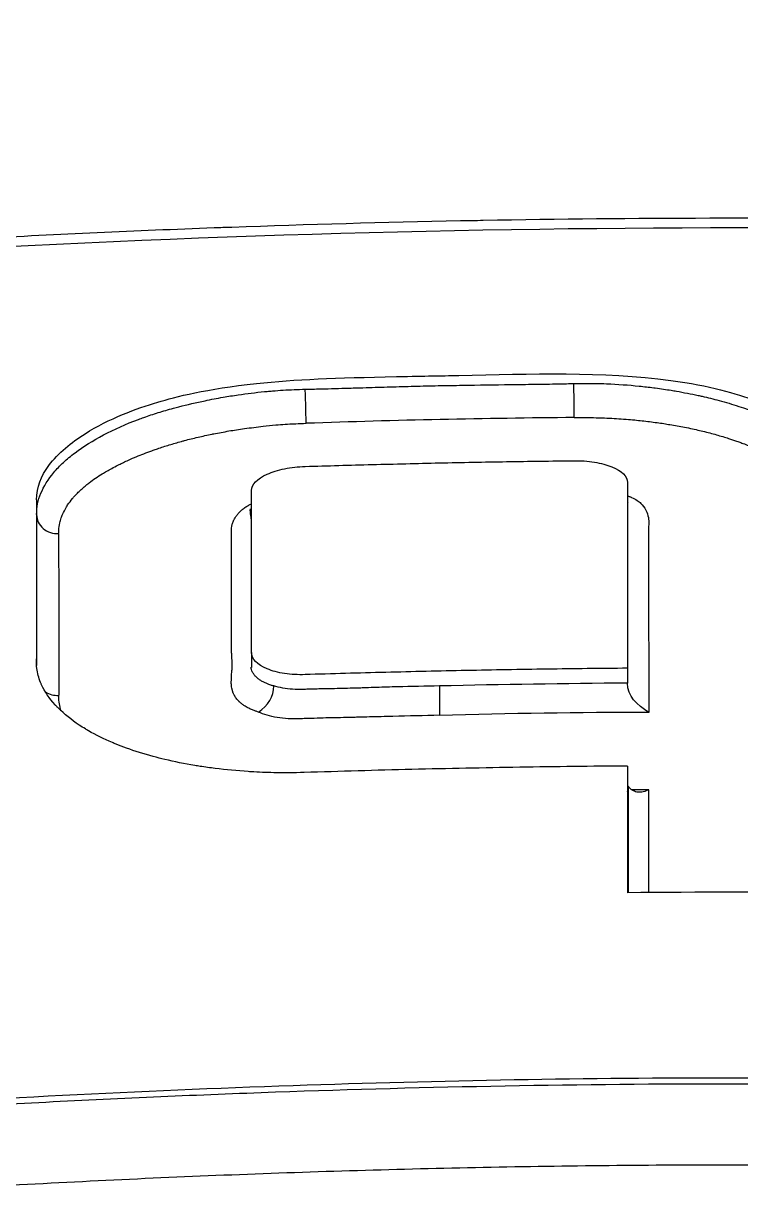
# Model space of a CAD drawing. Header units: millimetres. Extents: x 0 to 4378, y 0 to 2376.
# Drawn here: x 770.44 to 777.27, y 436.23 to 447.53 of the extents above; entities that cross this region are included whole.
import ezdxf

# ---------------------------------------------------------------- set-up
doc = ezdxf.new("R2010")
doc.units = ezdxf.units.MM
doc.header["$LTSCALE"] = 0.2

# ---------------------------------------------------------------- blocks, each defined once
blk = doc.blocks.new('A$C1c3fed7d')
for p, q in [((-1.025, 207.636), (-1.025, 207.489)), ((-6.66, 207.472), (-6.66, 205.89)), ((-4.611, 206.683), (-4.611, 206.684)), ((-4.61, 206.242), (-4.61, 206.243)), ((-4.611, 206.014), (-4.611, 205.871)), ((-1.025, 205.864), (-1.025, 205.723)), ((-2.818, 205.696), (-2.818, 205.415))]:
    blk.add_line(p, q)
for centre, major_axis, ratio, start_param, end_param in [((-2.164, 208.591), (0.973, 0.008), 0.020454, 5.231447, 5.413066), ((-1.536, 208.439), (0.002, -0.2), 0.006032, 0.409828, 2.356186), ((-4.097, 208.385), (0.006, -0.2), 0.015804, 0.409867, 2.355869), ((-1.161, 118.388), (92.936, 5.733), 0.96505, 1.515327, 1.542789), ((-6.46, 207.33), (-0.2, 0), 0.908862, 0, 1.625581), ((-6.409, 97.686), (-0.039, 120.439), 0.000107, 0.43025, 0.459999), ((0.041, 102.055), (-116.423, 0), 0.890474, 4.721541, 4.736947), ((-6.46, 205.784), (0.2, 0), 0.896053, 4.091355, 4.767956), ((-5.033, 205.816), (-0.619, 0.211), 0.64261, 2.664807, 3.357902), ((-1.217, 146.964), (-66.432, -1.852), 0.879838, 4.681936, 4.711958), ((-1.011, 97.036), (-0.012, 121.689), 0.000054, 0.480754, 0.501809), ((0.044, 102.243), (-115.144, 0), 0.88988, 4.719923, 4.721303), ((-0.805, 97.018), (-0.017, 121.311), 0.000063, 0.478501, 0.495753), ((0.038, 103.157), (-112.94, 0), 0.890474, 4.703649, 4.721796)]:
    blk.add_ellipse(centre, major_axis=major_axis, ratio=ratio, start_param=start_param, end_param=end_param)
for points, knots in [([(0.102, 194.741), (0.073, 194.741), (0.05, 194.741), (-0.001, 194.741), (-0.027, 194.741), (-0.104, 194.742), (-0.156, 194.742), (-0.311, 194.742), (-0.414, 194.742), (-0.728, 194.744), (-0.937, 194.746), (-1.592, 194.754), (-2.038, 194.762), (-3.597, 194.799), (-4.724, 194.843), (-7.384, 194.983), (-8.926, 195.093), (-11.398, 195.314), (-12.352, 195.411), (-14.431, 195.648), (-15.551, 195.794), (-17.307, 196.05), (-17.96, 196.151), (-19.399, 196.39), (-20.182, 196.531), (-21.981, 196.879), (-22.985, 197.093), (-24.768, 197.512), (-25.556, 197.712), (-27.169, 198.155), (-27.985, 198.4), (-29.629, 198.938), (-30.447, 199.232), (-31.974, 199.841), (-32.685, 200.153), (-34.002, 200.799), (-34.609, 201.131), (-35.701, 201.807), (-36.188, 202.149), (-37.052, 202.849), (-37.429, 203.206), (-39.032, 205.027), (-39.351, 206.539), (-38.529, 208.384), (-38.323, 208.728), (-37.68, 209.58), (-37.179, 210.084), (-36.257, 210.822), (-35.922, 211.065), (-35.195, 211.545), (-34.804, 211.782), (-34.388, 212.014)], [0.000001, 0.000001, 0.000001, 0.000001, 0.008819, 0.008819, 0.017845, 0.017845, 0.035907, 0.035907, 0.072142, 0.072142, 0.145603, 0.145603, 0.301293, 0.301293, 0.697737, 0.697737, 1.249707, 1.249707, 1.602664, 1.602664, 2.030274, 2.030274, 2.287608, 2.287608, 2.606643, 2.606643, 3.037233, 3.037233, 3.398935, 3.398935, 3.802667, 3.802667, 4.249499, 4.249499, 4.690315, 4.690315, 5.13136, 5.13136, 5.56388, 5.56388, 5.998967, 5.998967, 7.754061, 7.754061, 8.158838, 8.158838, 8.768034, 8.768034, 9.073949, 9.073949, 9.380631, 9.380631, 9.380631, 9.380631]), ([(0.102, 194.008), (-0.126, 194.008), (-0.76, 194.008), (-2.23, 194.031), (-2.812, 194.045), (-3.78, 194.075), (-4.167, 194.088), (-6.086, 194.165), (-7.621, 194.252), (-10.141, 194.438), (-11.142, 194.524), (-13.444, 194.748), (-14.738, 194.896), (-17.695, 195.283), (-19.335, 195.537), (-23.015, 196.203), (-25.007, 196.639), (-27.355, 197.256), (-27.846, 197.391), (-28.801, 197.668), (-29.264, 197.808), (-29.827, 197.988), (-29.938, 198.024), (-30.165, 198.099), (-30.28, 198.137), (-30.504, 198.212), (-30.615, 198.25), (-30.938, 198.361), (-31.148, 198.435), (-31.561, 198.584), (-31.765, 198.659), (-32.071, 198.776), (-32.177, 198.816), (-32.385, 198.897), (-32.488, 198.938), (-32.798, 199.061), (-33.003, 199.145), (-33.402, 199.313), (-33.598, 199.397), (-33.963, 199.559), (-34.132, 199.636), (-34.385, 199.754), (-34.468, 199.793), (-34.735, 199.921), (-34.909, 200.007), (-35.251, 200.181), (-35.419, 200.269), (-35.746, 200.444), (-35.904, 200.532), (-36.218, 200.71), (-36.361, 200.794), (-36.581, 200.927), (-36.658, 200.975), (-36.797, 201.062), (-36.86, 201.102), (-36.991, 201.186), (-37.059, 201.231), (-37.26, 201.365), (-37.389, 201.453), (-37.639, 201.631), (-37.759, 201.72), (-37.995, 201.9), (-38.109, 201.991), (-38.329, 202.171), (-38.435, 202.262), (-38.64, 202.444), (-38.738, 202.534), (-38.927, 202.716), (-39.025, 202.814), (-39.161, 202.958), (-39.203, 203.004), (-39.282, 203.09), (-39.321, 203.135), (-39.659, 203.525), (-39.907, 203.876), (-40.187, 204.384), (-40.262, 204.539), (-40.387, 204.841), (-40.439, 204.987), (-40.521, 205.271), (-40.553, 205.408), (-40.588, 205.609), (-40.597, 205.674), (-40.613, 205.802), (-40.618, 205.864), (-40.626, 205.987), (-40.629, 206.047), (-40.631, 206.225), (-40.626, 206.344), (-40.607, 206.569), (-40.593, 206.679), (-40.555, 206.893), (-40.531, 206.997), (-40.491, 207.147), (-40.477, 207.195), (-40.433, 207.337), (-40.401, 207.43), (-40.331, 207.609), (-40.294, 207.696), (-40.178, 207.946), (-40.091, 208.109), (-39.821, 208.556), (-39.615, 208.837), (-39.015, 209.536), (-38.58, 209.949), (-37.815, 210.556), (-37.542, 210.756), (-37.105, 211.053), (-36.955, 211.151), (-36.723, 211.298), (-36.645, 211.347), (-36.526, 211.419), (-36.486, 211.444), (-36.425, 211.48), (-36.405, 211.492), (-36.364, 211.516), (-36.344, 211.528), (-36.324, 211.54)], [0.000002, 0.000002, 0.000002, 0.000002, 0.068396, 0.068396, 0.113225, 0.113225, 0.143068, 0.143068, 0.261804, 0.261804, 0.340398, 0.340398, 0.445112, 0.445112, 0.58476, 0.58476, 0.770646, 0.770646, 0.820914, 0.820914, 0.870505, 0.870505, 0.882769, 0.882769, 0.895757, 0.895757, 0.908699, 0.908699, 0.933689, 0.933689, 0.958342, 0.958342, 0.971541, 0.971541, 0.985008, 0.985008, 1.012116, 1.012116, 1.039467, 1.039467, 1.064342, 1.064342, 1.077017, 1.077017, 1.103525, 1.103525, 1.129763, 1.129763, 1.156376, 1.156376, 1.183318, 1.183318, 1.195097, 1.195097, 1.205034, 1.205034, 1.215755, 1.215755, 1.236325, 1.236325, 1.256757, 1.256757, 1.277456, 1.277456, 1.298369, 1.298369, 1.31914, 1.31914, 1.338917, 1.338917, 1.348349, 1.348349, 1.358318, 1.358318, 1.436393, 1.436393, 1.470506, 1.470506, 1.502489, 1.502489, 1.53257, 1.53257, 1.546517, 1.546517, 1.559977, 1.559977, 1.573067, 1.573067, 1.598315, 1.598315, 1.621947, 1.621947, 1.64382, 1.64382, 1.654133, 1.654133, 1.674222, 1.674222, 1.692702, 1.692702, 1.72678, 1.72678, 1.786154, 1.786154, 1.875164, 1.875164, 1.919672, 1.919672, 1.941935, 1.941935, 1.953066, 1.953066, 1.958631, 1.958631, 1.961414, 1.961414, 1.964192, 1.964192, 1.964192, 1.964192]), ([(-9.534, 209.718), (-9.513, 209.725), (-9.493, 209.732), (-9.471, 209.738), (-9.461, 209.741), (-9.45, 209.744), (-9.439, 209.747), (-9.429, 209.75), (-9.418, 209.754), (-9.407, 209.757), (-9.396, 209.76), (-9.385, 209.762), (-9.374, 209.765), (-9.363, 209.768), (-9.352, 209.771), (-9.341, 209.774), (-9.319, 209.78), (-9.296, 209.785), (-9.273, 209.79), (-9.182, 209.812), (-9.087, 209.83), (-8.989, 209.844), (-8.892, 209.859), (-8.792, 209.87), (-8.693, 209.878), (-8.668, 209.879), (-8.643, 209.881), (-8.618, 209.883), (-8.593, 209.884), (-8.568, 209.886), (-8.543, 209.887), (-8.493, 209.891), (-8.443, 209.894), (-8.393, 209.897), (-7.994, 209.922), (-7.595, 209.945), (-7.196, 209.966), (-6.454, 210.006), (-5.711, 210.04), (-4.968, 210.068), (-4.912, 210.07), (-4.855, 210.072), (-4.799, 210.074), (-4.072, 210.1), (-3.345, 210.12), (-2.618, 210.135), (-2.546, 210.136), (-2.473, 210.137), (-2.4, 210.139), (-1.68, 210.152), (-0.961, 210.159), (-0.241, 210.16), (-0.162, 210.161), (-0.083, 210.161), (-0.004, 210.161)], [-1, -1, -1, -1, -0.9989185, -0.9989185, -0.9989185, -0.9983778, -0.9983778, -0.9983778, -0.9978371, -0.9978371, -0.9978371, -0.9972963, -0.9972963, -0.9972963, -0.9967556, -0.9967556, -0.9967556, -0.9956741, -0.9956741, -0.9956741, -0.9913482, -0.9913482, -0.9913482, -0.9870224, -0.9870224, -0.9870224, -0.9859409, -0.9859409, -0.9859409, -0.9848594, -0.9848594, -0.9848594, -0.9826965, -0.9826965, -0.9826965, -0.965393, -0.965393, -0.965393, -0.9332255, -0.9332255, -0.9332255, -0.930786, -0.930786, -0.930786, -0.8993296, -0.8993296, -0.8993296, -0.896179, -0.896179, -0.896179, -0.8650488, -0.8650488, -0.8650488, -0.8616263, -0.8616263, -0.8616263, -0.8616263]), ([(-0.004, 210.161), (0.01, 210.161), (0.024, 210.161), (0.038, 210.161), (0.757, 210.161), (1.477, 210.155), (2.197, 210.143), (2.264, 210.142), (2.332, 210.141), (2.4, 210.14), (3.129, 210.127), (3.857, 210.109), (4.585, 210.084), (4.657, 210.082), (4.728, 210.079), (4.8, 210.077), (5.54, 210.05), (6.28, 210.018), (7.019, 209.98), (7.079, 209.977), (7.138, 209.974), (7.197, 209.97), (7.596, 209.949), (7.996, 209.926), (8.395, 209.901), (8.444, 209.898), (8.494, 209.895), (8.544, 209.892), (8.569, 209.891), (8.594, 209.889), (8.619, 209.887), (8.644, 209.886), (8.669, 209.884), (8.694, 209.882), (8.794, 209.875), (8.893, 209.864), (8.991, 209.849), (9.088, 209.835), (9.183, 209.816), (9.274, 209.795), (9.297, 209.79), (9.32, 209.785), (9.342, 209.779), (9.353, 209.776), (9.364, 209.773), (9.375, 209.77)], [-0.8616263, -0.8616263, -0.8616263, -0.8616263, -0.8610298, -0.8610298, -0.8610298, -0.8298956, -0.8298956, -0.8298956, -0.826965, -0.826965, -0.826965, -0.7954426, -0.7954426, -0.7954426, -0.7923494, -0.7923494, -0.7923494, -0.7603025, -0.7603025, -0.7603025, -0.7577381, -0.7577381, -0.7577381, -0.7404325, -0.7404325, -0.7404325, -0.7382693, -0.7382693, -0.7382693, -0.7371877, -0.7371877, -0.7371877, -0.7361061, -0.7361061, -0.7361061, -0.7317796, -0.7317796, -0.7317796, -0.7274532, -0.7274532, -0.7274532, -0.7263716, -0.7263716, -0.7263716, -0.7258308, -0.7258308, -0.7258308, -0.7258308]), ([(-8.636, 209.789), (-5.749, 209.975), (-2.857, 210.068), (2.907, 210.068), (5.774, 209.977), (8.636, 209.794)], [0, 0, 0, 0, 0.502185, 0.502185, 1, 1, 1, 1]), ([(-6.66, 207.472), (-6.662, 207.59), (-6.618, 207.698), (-6.455, 207.916), (-6.327, 208.02), (-5.967, 208.248), (-5.71, 208.342), (-5.335, 208.454), (-5.044, 208.529), (-4.188, 208.621), (-3.817, 208.634), (-2.93, 208.653), (-2.821, 208.654), (-1.949, 208.671), (-1.263, 208.699), (-0.239, 208.56), (0.009, 208.486), (0.415, 208.337), (0.605, 208.237), (0.874, 208.014), (0.993, 207.88), (1.037, 207.596), (1.027, 207.343), (1.03, 206.825), (1.029, 206.351), (1.025, 205.865)], [-1.054423, -1.054423, -1.054423, -1.054423, -1.009615, -1.009615, -0.956838, -0.956838, -0.861732, -0.861732, -0.782808, -0.782808, -0.720918, -0.720918, -0.689636, -0.689636, -0.5747, -0.5747, -0.50882, -0.50882, -0.429661, -0.429661, -0.367418, -0.367418, -0.326248, -0.326248, -0.000001, -0.000001, -0.000001, -0.000001]), ([(-4.099, 208.526), (-4.08, 208.526), (-4.061, 208.527), (-4.042, 208.527), (-4.02, 208.528), (-3.998, 208.528), (-3.976, 208.529), (-3.89, 208.531), (-3.804, 208.533), (-3.718, 208.536), (-3.692, 208.536), (-3.666, 208.537), (-3.64, 208.538), (-3.599, 208.539), (-3.558, 208.541), (-3.517, 208.542), (-3.441, 208.544), (-3.364, 208.546), (-3.288, 208.549)], [0, 0, 0, 0, 0.022241, 0.022241, 0.022241, 0.0479531, 0.0479531, 0.0479531, 0.1487125, 0.1487125, 0.1487125, 0.1793013, 0.1793013, 0.1793013, 0.2270696, 0.2270696, 0.2270696, 0.3166278, 0.3166278, 0.3166278, 0.3166278]), ([(-3.288, 208.549), (-3.211, 208.551), (-3.135, 208.553), (-2.982, 208.557), (-2.906, 208.559), (-2.753, 208.562), (-2.676, 208.563), (-2.447, 208.567), (-2.294, 208.569), (-2.141, 208.571)], [0.3166278, 0.3166278, 0.3166278, 0.3166278, 0.4061861, 0.4061861, 0.4957443, 0.4957443, 0.5853026, 0.5853026, 0.7644191, 0.7644191, 0.7644191, 0.7644191]), ([(-2.141, 208.571), (-2.102, 208.571), (-2.064, 208.572), (-1.988, 208.573), (-1.949, 208.573), (-1.835, 208.575), (-1.758, 208.576), (-1.682, 208.577)], [0.7644191, 0.7644191, 0.7644191, 0.7644191, 0.8091982, 0.8091982, 0.8539773, 0.8539773, 0.9435356, 0.9435356, 0.9435356, 0.9435356]), ([(-1.537, 208.581), (-1.528, 208.581), (-1.519, 208.581), (-1.51, 208.581), (-1.49, 208.582), (-1.471, 208.582), (-1.452, 208.582), (-1.414, 208.582), (-1.376, 208.582), (-1.338, 208.582), (-1.3, 208.581), (-1.261, 208.58), (-1.224, 208.578), (-1.119, 208.574), (-1.015, 208.567), (-0.913, 208.556), (-0.867, 208.551), (-0.821, 208.546), (-0.775, 208.54), (-0.77, 208.54), (-0.765, 208.539), (-0.76, 208.538), (-0.733, 208.535), (-0.707, 208.531), (-0.681, 208.527), (-0.657, 208.524), (-0.633, 208.52), (-0.609, 208.516), (-0.592, 208.513), (-0.576, 208.51), (-0.559, 208.508), (-0.488, 208.495), (-0.419, 208.482), (-0.351, 208.467), (-0.338, 208.464), (-0.326, 208.462), (-0.314, 208.459), (-0.259, 208.446), (-0.205, 208.433), (-0.152, 208.419)], [0, 0, 0, 0, 0.006847, 0.006847, 0.006847, 0.0211685, 0.0211685, 0.0211685, 0.0498115, 0.0498115, 0.0498115, 0.078454, 0.078454, 0.078454, 0.1572822, 0.1572822, 0.1572822, 0.1930264, 0.1930264, 0.1930264, 0.1970013, 0.1970013, 0.1970013, 0.2176955, 0.2176955, 0.2176955, 0.2367866, 0.2367866, 0.2367866, 0.2503124, 0.2503124, 0.2503124, 0.3075983, 0.3075983, 0.3075983, 0.3179704, 0.3179704, 0.3179704, 0.3648843, 0.3648843, 0.3648843, 0.3648843]), ([(-5.636, 208.258), (-5.592, 208.273), (-5.547, 208.288), (-5.501, 208.303), (-5.454, 208.318), (-5.405, 208.332), (-5.355, 208.345), (-5.338, 208.35), (-5.321, 208.355), (-5.304, 208.359), (-5.223, 208.38), (-5.139, 208.4), (-5.054, 208.417), (-4.997, 208.429), (-4.94, 208.44), (-4.881, 208.45), (-4.834, 208.458), (-4.786, 208.466), (-4.737, 208.473), (-4.655, 208.485), (-4.571, 208.495), (-4.488, 208.503), (-4.47, 208.505), (-4.452, 208.506), (-4.434, 208.508), (-4.426, 208.509), (-4.419, 208.509), (-4.411, 208.51), (-4.343, 208.516), (-4.274, 208.52), (-4.205, 208.523), (-4.17, 208.524), (-4.134, 208.525), (-4.099, 208.526)], [0.5888782, 0.5888782, 0.5888782, 0.5888782, 0.629847, 0.629847, 0.629847, 0.6724133, 0.6724133, 0.6724133, 0.6871058, 0.6871058, 0.6871058, 0.7558771, 0.7558771, 0.7558771, 0.8016234, 0.8016234, 0.8016234, 0.8390809, 0.8390809, 0.8390809, 0.9026433, 0.9026433, 0.9026433, 0.9161411, 0.9161411, 0.9161411, 0.9219218, 0.9219218, 0.9219218, 0.9733998, 0.9733998, 0.9733998, 1, 1, 1, 1]), ([(-0.152, 208.419), (-0.088, 208.401), (-0.025, 208.383), (0.157, 208.323), (0.269, 208.278), (0.475, 208.18), (0.567, 208.127), (0.688, 208.042), (0.725, 208.013), (0.794, 207.953), (0.825, 207.923), (0.908, 207.829), (0.951, 207.764), (0.994, 207.665), (1.005, 207.631), (1.02, 207.564), (1.024, 207.53), (1.025, 207.493), (1.025, 207.49), (1.025, 207.487)], [0.3648843, 0.3648843, 0.3648843, 0.3648843, 0.4221703, 0.4221703, 0.5367422, 0.5367422, 0.6513142, 0.6513142, 0.7086002, 0.7086002, 0.7658861, 0.7658861, 0.8804581, 0.8804581, 0.937744, 0.937744, 0.99503, 0.99503, 0.9999998, 0.9999998, 0.9999998, 0.9999998]), ([(-6.66, 207.33), (-6.66, 207.397), (-6.647, 207.466), (-6.592, 207.6), (-6.55, 207.667), (-6.468, 207.765), (-6.438, 207.797), (-6.371, 207.859), (-6.334, 207.89), (-6.214, 207.98), (-6.123, 208.037), (-5.92, 208.144), (-5.808, 208.194), (-5.671, 208.245), (-5.653, 208.251), (-5.636, 208.258)], [0, 0, 0, 0, 0.1145176, 0.1145176, 0.2290353, 0.2290353, 0.2862941, 0.2862941, 0.3435529, 0.3435529, 0.4580705, 0.4580705, 0.5725882, 0.5725882, 0.5888782, 0.5888782, 0.5888782, 0.5888782]), ([(-5.884, 207.803), (-5.871, 207.809), (-5.858, 207.815), (-5.845, 207.822), (-5.813, 207.837), (-5.78, 207.852), (-5.745, 207.867), (-5.733, 207.872), (-5.722, 207.877), (-5.71, 207.882), (-5.686, 207.892), (-5.662, 207.902), (-5.637, 207.911), (-5.612, 207.921), (-5.587, 207.93), (-5.56, 207.94), (-5.557, 207.941), (-5.553, 207.942), (-5.549, 207.944), (-5.535, 207.949), (-5.521, 207.953), (-5.507, 207.958), (-5.471, 207.971), (-5.433, 207.983), (-5.395, 207.995), (-5.357, 208.006), (-5.319, 208.018), (-5.279, 208.028), (-5.269, 208.031), (-5.259, 208.034), (-5.249, 208.037), (-5.207, 208.048), (-5.165, 208.058), (-5.121, 208.068), (-5.077, 208.079), (-5.032, 208.088), (-4.987, 208.098), (-4.982, 208.099), (-4.976, 208.1), (-4.971, 208.101), (-4.923, 208.11), (-4.875, 208.119), (-4.826, 208.128), (-4.778, 208.136), (-4.729, 208.143), (-4.679, 208.15), (-4.62, 208.159), (-4.56, 208.166), (-4.501, 208.173), (-4.46, 208.177), (-4.419, 208.181), (-4.379, 208.185), (-4.319, 208.19), (-4.259, 208.194), (-4.199, 208.197), (-4.196, 208.197), (-4.192, 208.197), (-4.189, 208.197), (-4.156, 208.199), (-4.123, 208.2), (-4.09, 208.201)], [-0.5, -0.5, -0.5, -0.5, -0.4834567, -0.4834567, -0.4834567, -0.4436256, -0.4436256, -0.4436256, -0.4306206, -0.4306206, -0.4306206, -0.4043494, -0.4043494, -0.4043494, -0.3785726, -0.3785726, -0.3785726, -0.375, -0.375, -0.375, -0.3614928, -0.3614928, -0.3614928, -0.3269363, -0.3269363, -0.3269363, -0.2930264, -0.2930264, -0.2930264, -0.2845545, -0.2845545, -0.2845545, -0.25, -0.25, -0.25, -0.2156939, -0.2156939, -0.2156939, -0.2116617, -0.2116617, -0.2116617, -0.1760014, -0.1760014, -0.1760014, -0.140341, -0.140341, -0.140341, -0.0974214, -0.0974214, -0.0974214, -0.0683384, -0.0683384, -0.0683384, -0.0257684, -0.0257684, -0.0257684, -0.0233155, -0.0233155, -0.0233155, -0.0000006, -0.0000006, -0.0000006, -0.0000006]), ([(-1.534, 208.256), (-1.471, 208.257), (-1.41, 208.256), (-1.349, 208.255), (-1.314, 208.254), (-1.279, 208.253), (-1.244, 208.252), (-1.183, 208.249), (-1.123, 208.246), (-1.063, 208.242), (-1.054, 208.241), (-1.046, 208.24), (-1.037, 208.24), (-1.01, 208.238), (-0.983, 208.235), (-0.956, 208.233), (-0.909, 208.228), (-0.862, 208.223), (-0.815, 208.217), (-0.791, 208.214), (-0.767, 208.211), (-0.743, 208.208), (-0.721, 208.205), (-0.699, 208.202), (-0.677, 208.198), (-0.658, 208.195), (-0.64, 208.192), (-0.621, 208.189), (-0.573, 208.182), (-0.527, 208.173), (-0.481, 208.164), (-0.456, 208.159), (-0.43, 208.154), (-0.405, 208.148), (-0.36, 208.139), (-0.316, 208.128), (-0.273, 208.118), (-0.251, 208.112), (-0.23, 208.106), (-0.209, 208.101), (-0.167, 208.089), (-0.126, 208.077), (-0.086, 208.065), (-0.078, 208.062), (-0.07, 208.06), (-0.062, 208.057), (-0.036, 208.049), (-0.01, 208.04), (0.016, 208.031), (0.023, 208.028), (0.03, 208.026), (0.038, 208.023), (0.05, 208.019), (0.063, 208.014), (0.075, 208.009), (0.094, 208.002), (0.113, 207.995), (0.131, 207.988), (0.174, 207.97), (0.215, 207.952), (0.255, 207.934), (0.273, 207.925), (0.29, 207.916), (0.308, 207.908), (0.345, 207.889), (0.381, 207.869), (0.415, 207.849), (0.417, 207.847), (0.419, 207.846), (0.421, 207.845), (0.443, 207.832), (0.463, 207.818), (0.483, 207.805), (0.508, 207.788), (0.532, 207.771), (0.555, 207.753), (0.557, 207.752), (0.558, 207.75), (0.56, 207.749), (0.573, 207.739), (0.586, 207.728), (0.598, 207.718), (0.611, 207.706), (0.624, 207.695), (0.636, 207.683), (0.666, 207.654), (0.693, 207.625), (0.716, 207.595), (0.731, 207.575), (0.745, 207.554), (0.758, 207.534), (0.763, 207.525), (0.768, 207.516), (0.772, 207.507), (0.781, 207.49), (0.789, 207.473), (0.796, 207.455), (0.805, 207.431), (0.811, 207.407), (0.816, 207.383), (0.817, 207.381), (0.817, 207.378), (0.817, 207.376), (0.82, 207.36), (0.822, 207.344), (0.823, 207.328), (0.823, 207.321), (0.823, 207.313), (0.823, 207.306)], [-1, -1, -1, -1, -0.951127, -0.951127, -0.951127, -0.923132, -0.923132, -0.923132, -0.874185, -0.874185, -0.874185, -0.866852, -0.866852, -0.866852, -0.844796, -0.844796, -0.844796, -0.805472, -0.805472, -0.805472, -0.784988, -0.784988, -0.784988, -0.766091, -0.766091, -0.766091, -0.75, -0.75, -0.75, -0.708355, -0.708355, -0.708355, -0.684818, -0.684818, -0.684818, -0.642539, -0.642539, -0.642539, -0.621242, -0.621242, -0.621242, -0.579299, -0.579299, -0.579299, -0.57083, -0.57083, -0.57083, -0.543065, -0.543065, -0.543065, -0.53515, -0.53515, -0.53515, -0.521386, -0.521386, -0.521386, -0.500243, -0.500243, -0.500243, -0.450873, -0.450873, -0.450873, -0.428071, -0.428071, -0.428071, -0.378368, -0.378368, -0.378368, -0.375, -0.375, -0.375, -0.343231, -0.343231, -0.343231, -0.303085, -0.303085, -0.303085, -0.299921, -0.299921, -0.299921, -0.276652, -0.276652, -0.276652, -0.251805, -0.251805, -0.251805, -0.190455, -0.190455, -0.190455, -0.149005, -0.149005, -0.149005, -0.131501, -0.131501, -0.131501, -0.097174, -0.097174, -0.097174, -0.049808, -0.049808, -0.049808, -0.045044, -0.045044, -0.045044, -0.014465, -0.014465, -0.014465, 0, 0, 0, 0]), ([(-6.45, 207.148), (-6.45, 207.158), (-6.449, 207.168), (-6.449, 207.179), (-6.447, 207.203), (-6.443, 207.228), (-6.438, 207.252), (-6.434, 207.267), (-6.43, 207.283), (-6.425, 207.298), (-6.421, 207.309), (-6.417, 207.321), (-6.412, 207.332), (-6.402, 207.356), (-6.39, 207.379), (-6.376, 207.403), (-6.372, 207.409), (-6.368, 207.416), (-6.364, 207.422), (-6.35, 207.443), (-6.334, 207.464), (-6.317, 207.484), (-6.311, 207.492), (-6.304, 207.5), (-6.297, 207.508), (-6.295, 207.511), (-6.293, 207.513), (-6.29, 207.515), (-6.282, 207.524), (-6.273, 207.533), (-6.264, 207.543), (-6.24, 207.566), (-6.215, 207.589), (-6.187, 207.611), (-6.178, 207.619), (-6.168, 207.626), (-6.159, 207.634), (-6.139, 207.649), (-6.119, 207.663), (-6.097, 207.678), (-6.077, 207.692), (-6.056, 207.705), (-6.034, 207.719), (-6.006, 207.736), (-5.976, 207.754), (-5.944, 207.771), (-5.925, 207.782), (-5.905, 207.792), (-5.884, 207.803)], [-1, -1, -1, -1, -0.9789403, -0.9789403, -0.9789403, -0.927588, -0.927588, -0.927588, -0.8948124, -0.8948124, -0.8948124, -0.8705024, -0.8705024, -0.8705024, -0.8184301, -0.8184301, -0.8184301, -0.8041932, -0.8041932, -0.8041932, -0.7573291, -0.7573291, -0.7573291, -0.7389696, -0.7389696, -0.7389696, -0.7338237, -0.7338237, -0.7338237, -0.712432, -0.712432, -0.712432, -0.6584386, -0.6584386, -0.6584386, -0.6405206, -0.6405206, -0.6405206, -0.6044524, -0.6044524, -0.6044524, -0.5709489, -0.5709489, -0.5709489, -0.5269824, -0.5269824, -0.5269824, -0.5, -0.5, -0.5, -0.5]), ([(-4.611, 207.56), (-4.611, 207.616), (-4.558, 207.672), (-4.414, 207.737), (-4.357, 207.754), (-4.233, 207.78), (-4.166, 207.787), (-3.992, 207.793), (-3.885, 207.796), (-3.672, 207.802), (-3.565, 207.805), (-3.245, 207.813), (-3.032, 207.819), (-2.605, 207.828), (-2.391, 207.832), (-1.964, 207.839), (-1.751, 207.842), (-1.47, 207.845), (-1.403, 207.841), (-1.279, 207.82), (-1.222, 207.805), (-1.078, 207.747), (-1.025, 207.694), (-1.025, 207.601), (-1.025, 207.565), (-1.025, 207.494), (-1.025, 207.458), (-1.025, 207.35), (-1.025, 207.278), (-1.025, 207.06), (-1.025, 206.914), (-1.025, 206.618), (-1.025, 206.469), (-1.025, 206.244), (-1.025, 206.168), (-1.025, 206.017), (-1.025, 205.94), (-1.025, 205.864)], [0, 0, 0, 0, 0.049586, 0.049586, 0.074046, 0.074046, 0.09857, 0.09857, 0.137167, 0.137167, 0.175764, 0.175764, 0.252958, 0.252958, 0.330152, 0.330152, 0.407345, 0.407345, 0.43188, 0.43188, 0.45635, 0.45635, 0.505944, 0.505944, 0.536823, 0.536823, 0.567702, 0.567702, 0.629461, 0.629461, 0.752975, 0.752975, 0.876487, 0.876487, 0.938244, 0.938244, 1, 1, 1, 1]), ([(-1.025, 205.864), (-1.281, 205.862), (-1.537, 205.859), (-2.05, 205.852), (-2.306, 205.847), (-2.818, 205.837), (-3.074, 205.831), (-3.459, 205.821), (-3.587, 205.818), (-3.843, 205.811), (-3.971, 205.807), (-4.166, 205.801), (-4.233, 205.804), (-4.357, 205.823), (-4.414, 205.838), (-4.558, 205.898), (-4.611, 205.953), (-4.611, 206.147), (-4.611, 206.279), (-4.611, 206.54), (-4.611, 206.67), (-4.611, 206.928), (-4.611, 207.055), (-4.611, 207.246), (-4.611, 207.309), (-4.611, 207.403), (-4.611, 207.434), (-4.611, 207.497), (-4.611, 207.528), (-4.611, 207.56)], [0, 0, 0, 0, 0.102758, 0.102758, 0.205514, 0.205514, 0.30827, 0.30827, 0.359648, 0.359648, 0.411026, 0.411026, 0.438236, 0.438236, 0.465377, 0.465377, 0.5204, 0.5204, 0.640302, 0.640302, 0.760202, 0.760202, 0.880101, 0.880101, 0.94005, 0.94005, 0.970025, 0.970025, 1, 1, 1, 1]), ([(-4.803, 206.133), (-4.803, 206.166), (-4.803, 206.2), (-4.803, 206.234), (-4.803, 206.258), (-4.803, 206.282), (-4.803, 206.305), (-4.803, 206.35), (-4.803, 206.394), (-4.803, 206.438), (-4.803, 206.449), (-4.803, 206.46), (-4.803, 206.471), (-4.803, 206.482), (-4.803, 206.494), (-4.803, 206.505), (-4.803, 206.518), (-4.803, 206.531), (-4.803, 206.541), (-4.803, 206.558), (-4.803, 206.575), (-4.803, 206.594), (-4.803, 206.602), (-4.803, 206.61), (-4.803, 206.618), (-4.803, 206.637), (-4.803, 206.657), (-4.803, 206.68), (-4.803, 206.7), (-4.802, 206.722), (-4.802, 206.745), (-4.802, 206.753), (-4.802, 206.762), (-4.802, 206.77), (-4.802, 206.789), (-4.802, 206.808), (-4.802, 206.828), (-4.802, 206.841), (-4.802, 206.854), (-4.802, 206.865), (-4.802, 206.867), (-4.802, 206.869), (-4.802, 206.871), (-4.802, 206.892), (-4.802, 206.91), (-4.802, 206.925), (-4.802, 206.927), (-4.802, 206.929), (-4.802, 206.931), (-4.802, 206.951), (-4.802, 206.969), (-4.802, 206.986), (-4.802, 206.99), (-4.802, 206.993), (-4.802, 206.998), (-4.802, 207.002), (-4.802, 207.007), (-4.802, 207.012), (-4.802, 207.02), (-4.801, 207.028), (-4.801, 207.035), (-4.801, 207.042), (-4.801, 207.049), (-4.801, 207.055), (-4.801, 207.061), (-4.801, 207.067), (-4.802, 207.072), (-4.802, 207.078), (-4.802, 207.082), (-4.802, 207.086), (-4.802, 207.088), (-4.802, 207.089), (-4.802, 207.091), (-4.802, 207.095), (-4.802, 207.099), (-4.802, 207.105), (-4.802, 207.11), (-4.803, 207.117), (-4.803, 207.125), (-4.803, 207.131), (-4.803, 207.137), (-4.803, 207.145), (-4.803, 207.148), (-4.803, 207.153), (-4.803, 207.156), (-4.803, 207.166), (-4.803, 207.174), (-4.803, 207.182), (-4.802, 207.185), (-4.802, 207.188), (-4.802, 207.191), (-4.801, 207.2), (-4.8, 207.208), (-4.799, 207.216), (-4.799, 207.218), (-4.798, 207.22), (-4.798, 207.222), (-4.797, 207.224), (-4.797, 207.227), (-4.796, 207.231), (-4.795, 207.235), (-4.794, 207.241), (-4.792, 207.246), (-4.79, 207.251), (-4.788, 207.257), (-4.786, 207.262), (-4.784, 207.268), (-4.782, 207.274), (-4.778, 207.28), (-4.777, 207.283), (-4.776, 207.286), (-4.774, 207.289), (-4.77, 207.297), (-4.765, 207.304), (-4.761, 207.311), (-4.759, 207.312), (-4.758, 207.314), (-4.757, 207.315), (-4.75, 207.325), (-4.743, 207.334), (-4.737, 207.341), (-4.732, 207.347), (-4.726, 207.352), (-4.722, 207.357), (-4.718, 207.361), (-4.71, 207.369), (-4.703, 207.375), (-4.699, 207.378), (-4.695, 207.382), (-4.69, 207.385), (-4.68, 207.393), (-4.669, 207.401), (-4.657, 207.408), (-4.652, 207.411), (-4.646, 207.415), (-4.64, 207.418), (-4.631, 207.423), (-4.621, 207.429), (-4.611, 207.433)], [-0.6654434, -0.6654434, -0.6654434, -0.6654434, -0.6271703, -0.6271703, -0.6271703, -0.6, -0.6, -0.6, -0.5447731, -0.5447731, -0.5447731, -0.5311706, -0.5311706, -0.5311706, -0.5167154, -0.5167154, -0.5167154, -0.5, -0.5, -0.5, -0.4704876, -0.4704876, -0.4704876, -0.4590249, -0.4590249, -0.4590249, -0.4341154, -0.4341154, -0.4341154, -0.4119714, -0.4119714, -0.4119714, -0.404157, -0.404157, -0.404157, -0.3874849, -0.3874849, -0.3874849, -0.377118, -0.377118, -0.377118, -0.375, -0.375, -0.375, -0.3520968, -0.3520968, -0.3520968, -0.3490387, -0.3490387, -0.3490387, -0.3196926, -0.3196926, -0.3196926, -0.3125, -0.3125, -0.3125, -0.3060407, -0.3060407, -0.3060407, -0.2940726, -0.2940726, -0.2940726, -0.2824951, -0.2824951, -0.2824951, -0.2700207, -0.2700207, -0.2700207, -0.2555726, -0.2555726, -0.2555726, -0.25, -0.25, -0.25, -0.2407662, -0.2407662, -0.2407662, -0.2308307, -0.2308307, -0.2308307, -0.2230224, -0.2230224, -0.2230224, -0.21875, -0.21875, -0.21875, -0.2082387, -0.2082387, -0.2082387, -0.203867, -0.203867, -0.203867, -0.1912841, -0.1912841, -0.1912841, -0.1875, -0.1875, -0.1875, -0.1808453, -0.1808453, -0.1808453, -0.1724384, -0.1724384, -0.1724384, -0.1655582, -0.1655582, -0.1655582, -0.1591302, -0.1591302, -0.1591302, -0.15625, -0.15625, -0.15625, -0.1488728, -0.1488728, -0.1488728, -0.1470829, -0.1470829, -0.1470829, -0.1360415, -0.1360415, -0.1360415, -0.1268128, -0.1268128, -0.1268128, -0.1179501, -0.1179501, -0.1179501, -0.1132064, -0.1132064, -0.1132064, -0.1029257, -0.1029257, -0.1029257, -0.0982143, -0.0982143, -0.0982143, -0.0906906, -0.0906906, -0.0906906, -0.0906906]), ([(-1.025, 207.511), (-1.018, 207.508), (-1.012, 207.505), (-1.006, 207.503), (-1.003, 207.501), (-1, 207.5), (-0.997, 207.499), (-0.993, 207.497), (-0.99, 207.495), (-0.986, 207.494)], [0.084530342, 0.084530342, 0.084530342, 0.084530342, 0.088853447, 0.088853447, 0.088853447, 0.091039435, 0.091039435, 0.091039435, 0.09375, 0.09375, 0.09375, 0.09375]), ([(-1.021, 207.443), (-1.021, 207.442), (-1.02, 207.441), (-1.02, 207.44), (-1.02, 207.44), (-1.02, 207.44), (-1.02, 207.44), (-1.02, 207.44)], [0, 0, 0, 0, 0.0004, 0.0004, 0.00041875, 0.00041875, 0.00042723, 0.00042723, 0.00042723, 0.00042723]), ([(-0.986, 207.494), (-0.946, 207.475), (-0.917, 207.456), (-0.897, 207.437), (-0.879, 207.42), (-0.863, 207.398), (-0.85, 207.372), (-0.838, 207.349), (-0.83, 207.325), (-0.826, 207.302), (-0.823, 207.281), (-0.822, 207.258), (-0.823, 207.234), (-0.824, 207.208), (-0.825, 207.185), (-0.825, 207.164), (-0.825, 207.154), (-0.825, 207.136), (-0.825, 207.085), (-0.825, 207.052), (-0.825, 206.969), (-0.825, 206.919), (-0.825, 206.819), (-0.825, 206.772), (-0.825, 206.72)], [0.09375, 0.09375, 0.09375, 0.09375, 0.125, 0.125, 0.125, 0.15625, 0.15625, 0.15625, 0.1875, 0.1875, 0.1875, 0.21875, 0.21875, 0.21875, 0.25, 0.25, 0.25, 0.3085908, 0.3085908, 0.3671758, 0.3671758, 0.4257443, 0.4257443, 0.4692144, 0.4692144, 0.4692144, 0.4692144]), ([(-4.611, 207.283), (-4.613, 207.295), (-4.615, 207.307), (-4.617, 207.318), (-4.617, 207.32), (-4.617, 207.322), (-4.618, 207.325), (-4.62, 207.339), (-4.621, 207.354), (-4.621, 207.368), (-4.621, 207.374), (-4.621, 207.38), (-4.621, 207.386)], [-0.0779532, -0.0779532, -0.0779532, -0.0779532, -0.05772011, -0.05772011, -0.05772011, -0.05417057, -0.05417057, -0.05417057, -0.02920351, -0.02920351, -0.02920351, -0.01948137, -0.01948137, -0.01948137, -0.01948137]), ([(-4.611, 206.922), (-4.611, 206.941), (-4.612, 206.961), (-4.612, 206.981), (-4.612, 206.991), (-4.612, 207.001), (-4.612, 207.011), (-4.612, 207.02), (-4.612, 207.029), (-4.612, 207.039), (-4.612, 207.047), (-4.612, 207.056), (-4.612, 207.066), (-4.612, 207.072), (-4.612, 207.079), (-4.611, 207.087)], [-0.28566559, -0.28566559, -0.28566559, -0.28566559, -0.25, -0.25, -0.25, -0.23130101, -0.23130101, -0.23130101, -0.21466433, -0.21466433, -0.21466433, -0.20118302, -0.20118302, -0.20118302, -0.19199064, -0.19199064, -0.19199064, -0.19199064]), ([(-0.825, 206.72), (-0.825, 206.684), (-0.825, 206.645), (-0.824, 206.604), (-0.824, 206.492), (-0.824, 206.371), (-0.823, 206.113), (-0.823, 205.976), (-0.823, 205.707), (-0.823, 205.579), (-0.823, 205.443)], [0.4692144, 0.4692144, 0.4692144, 0.4692144, 0.5, 0.5, 0.5, 0.6769197, 0.6769197, 0.8528705, 0.8528705, 1, 1, 1, 1]), ([(-4.545, 205.446), (-4.551, 205.448), (-4.558, 205.45), (-4.566, 205.453), (-4.575, 205.456), (-4.584, 205.459), (-4.594, 205.463), (-4.605, 205.468), (-4.616, 205.473), (-4.628, 205.478), (-4.634, 205.481), (-4.64, 205.484), (-4.645, 205.487), (-4.647, 205.488), (-4.65, 205.489), (-4.652, 205.491), (-4.659, 205.495), (-4.666, 205.499), (-4.672, 205.502), (-4.676, 205.505), (-4.679, 205.507), (-4.683, 205.509), (-4.692, 205.516), (-4.7, 205.522), (-4.707, 205.527), (-4.715, 205.533), (-4.721, 205.539), (-4.727, 205.545), (-4.728, 205.546), (-4.73, 205.547), (-4.731, 205.549), (-4.74, 205.557), (-4.749, 205.567), (-4.757, 205.579), (-4.764, 205.587), (-4.77, 205.597), (-4.775, 205.607), (-4.777, 205.609), (-4.778, 205.612), (-4.779, 205.614), (-4.781, 205.617), (-4.782, 205.62), (-4.783, 205.622), (-4.784, 205.625), (-4.786, 205.629), (-4.788, 205.635), (-4.788, 205.637), (-4.789, 205.639), (-4.789, 205.64), (-4.791, 205.645), (-4.792, 205.65), (-4.793, 205.654), (-4.794, 205.656), (-4.795, 205.659), (-4.795, 205.661), (-4.796, 205.662), (-4.796, 205.664), (-4.796, 205.665), (-4.798, 205.671), (-4.799, 205.679), (-4.801, 205.687), (-4.801, 205.691), (-4.802, 205.694), (-4.802, 205.696), (-4.803, 205.699), (-4.803, 205.701), (-4.803, 205.702), (-4.803, 205.704), (-4.803, 205.71), (-4.803, 205.715), (-4.804, 205.716), (-4.804, 205.717), (-4.804, 205.718), (-4.804, 205.724), (-4.804, 205.73), (-4.804, 205.737), (-4.804, 205.739), (-4.803, 205.743), (-4.803, 205.747), (-4.803, 205.749), (-4.803, 205.752), (-4.803, 205.755), (-4.803, 205.762), (-4.802, 205.768), (-4.802, 205.774), (-4.802, 205.778), (-4.802, 205.781), (-4.801, 205.785), (-4.801, 205.793), (-4.8, 205.802), (-4.8, 205.812), (-4.799, 205.819), (-4.799, 205.827), (-4.798, 205.834), (-4.798, 205.838), (-4.797, 205.841), (-4.797, 205.843), (-4.797, 205.849), (-4.796, 205.854), (-4.796, 205.86), (-4.796, 205.864), (-4.796, 205.867), (-4.796, 205.872), (-4.795, 205.874), (-4.795, 205.876), (-4.795, 205.878), (-4.795, 205.883), (-4.795, 205.889), (-4.795, 205.893), (-4.795, 205.896), (-4.795, 205.898), (-4.795, 205.9), (-4.795, 205.904), (-4.795, 205.907), (-4.795, 205.909), (-4.795, 205.911), (-4.795, 205.921), (-4.795, 205.927), (-4.796, 205.93), (-4.796, 205.933), (-4.796, 205.936), (-4.796, 205.943), (-4.796, 205.948), (-4.797, 205.952), (-4.797, 205.954), (-4.797, 205.958), (-4.797, 205.962), (-4.797, 205.966), (-4.798, 205.97), (-4.798, 205.974), (-4.798, 205.978), (-4.798, 205.981), (-4.799, 205.984), (-4.799, 205.986), (-4.799, 205.989), (-4.799, 205.993), (-4.8, 206.005), (-4.801, 206.017), (-4.801, 206.027), (-4.802, 206.038), (-4.802, 206.048), (-4.802, 206.057), (-4.802, 206.067), (-4.802, 206.076), (-4.802, 206.083), (-4.802, 206.09), (-4.802, 206.096), (-4.802, 206.1), (-4.802, 206.104), (-4.802, 206.106), (-4.802, 206.11), (-4.802, 206.112), (-4.802, 206.117), (-4.803, 206.127), (-4.803, 206.129), (-4.803, 206.131), (-4.803, 206.133)], [-0.9999938, -0.9999938, -0.9999938, -0.9999938, -0.9920747, -0.9920747, -0.9920747, -0.9837793, -0.9837793, -0.9837793, -0.9747079, -0.9747079, -0.9747079, -0.9704227, -0.9704227, -0.9704227, -0.96875, -0.96875, -0.96875, -0.963008, -0.963008, -0.963008, -0.959454, -0.959454, -0.959454, -0.9498897, -0.9498897, -0.9498897, -0.9399047, -0.9399047, -0.9399047, -0.9375, -0.9375, -0.9375, -0.921875, -0.921875, -0.921875, -0.9106127, -0.9106127, -0.9106127, -0.9077258, -0.9077258, -0.9077258, -0.9039858, -0.9039858, -0.9039858, -0.8998891, -0.8998891, -0.8998891, -0.8984375, -0.8984375, -0.8984375, -0.8944382, -0.8944382, -0.8944382, -0.892239, -0.892239, -0.892239, -0.890625, -0.890625, -0.890625, -0.8828125, -0.8828125, -0.8828125, -0.8793477, -0.8793477, -0.8793477, -0.875, -0.875, -0.875, -0.8665017, -0.8665017, -0.8665017, -0.8643626, -0.8643626, -0.8643626, -0.8541667, -0.8541667, -0.8541667, -0.8498835, -0.8498835, -0.8498835, -0.8470037, -0.8470037, -0.8470037, -0.8389123, -0.8389123, -0.8389123, -0.8339171, -0.8339171, -0.8339171, -0.8238038, -0.8238038, -0.8238038, -0.8159057, -0.8159057, -0.8159057, -0.8125, -0.8125, -0.8125, -0.803915, -0.803915, -0.803915, -0.7986679, -0.7986679, -0.7986679, -0.796875, -0.796875, -0.796875, -0.7916024, -0.7916024, -0.7916024, -0.7889036, -0.7889036, -0.7889036, -0.7826668, -0.7826668, -0.7826668, -0.7768367, -0.7768367, -0.7768367, -0.7738693, -0.7738693, -0.7738693, -0.7670001, -0.7670001, -0.7670001, -0.7626772, -0.7626772, -0.7626772, -0.7578125, -0.7578125, -0.7578125, -0.7518798, -0.7518798, -0.7518798, -0.7476756, -0.7476756, -0.7476756, -0.7358512, -0.7358512, -0.7358512, -0.7231729, -0.7231729, -0.7231729, -0.7087292, -0.7087292, -0.7087292, -0.6928952, -0.6928952, -0.6928952, -0.6791943, -0.6791943, -0.6791943, -0.6677223, -0.6677223, -0.6677223, -0.6654434, -0.6654434, -0.6654434, -0.6654434]), ([(-4.109, 204.869), (-4.205, 204.866), (-4.302, 204.865), (-4.398, 204.867), (-4.47, 204.869), (-4.543, 204.872), (-4.615, 204.876), (-4.624, 204.876), (-4.633, 204.877), (-4.642, 204.878), (-4.749, 204.885), (-4.854, 204.895), (-4.957, 204.908), (-5.005, 204.914), (-5.053, 204.92), (-5.101, 204.928), (-5.118, 204.931), (-5.135, 204.933), (-5.151, 204.936), (-5.25, 204.953), (-5.345, 204.972), (-5.437, 204.994), (-5.475, 205.003), (-5.511, 205.012), (-5.547, 205.022), (-5.636, 205.046), (-5.722, 205.073), (-5.802, 205.102), (-5.837, 205.114), (-5.87, 205.127), (-5.903, 205.14), (-5.915, 205.145), (-5.926, 205.15), (-5.937, 205.155), (-6.019, 205.19), (-6.096, 205.227), (-6.165, 205.267), (-6.175, 205.273), (-6.185, 205.279), (-6.195, 205.285), (-6.215, 205.297), (-6.234, 205.309), (-6.253, 205.322), (-6.33, 205.372), (-6.396, 205.426), (-6.452, 205.482), (-6.456, 205.486), (-6.46, 205.49), (-6.463, 205.494), (-6.471, 205.501), (-6.478, 205.508), (-6.484, 205.516), (-6.54, 205.577), (-6.583, 205.641), (-6.613, 205.706), (-6.614, 205.71), (-6.616, 205.714), (-6.618, 205.717), (-6.619, 205.721), (-6.621, 205.725), (-6.623, 205.729), (-6.64, 205.773), (-6.652, 205.817), (-6.658, 205.862), (-6.662, 205.892), (-6.663, 205.923), (-6.66, 205.954)], [-0.4066496, -0.4066496, -0.4066496, -0.4066496, -0.3777807, -0.3777807, -0.3777807, -0.3558558, -0.3558558, -0.3558558, -0.3530901, -0.3530901, -0.3530901, -0.3204985, -0.3204985, -0.3204985, -0.3051435, -0.3051435, -0.3051435, -0.2996138, -0.2996138, -0.2996138, -0.2674218, -0.2674218, -0.2674218, -0.2544216, -0.2544216, -0.2544216, -0.2222215, -0.2222215, -0.2222215, -0.2084882, -0.2084882, -0.2084882, -0.2036806, -0.2036806, -0.2036806, -0.1684318, -0.1684318, -0.1684318, -0.1633487, -0.1633487, -0.1633487, -0.1528703, -0.1528703, -0.1528703, -0.1103376, -0.1103376, -0.1103376, -0.1075118, -0.1075118, -0.1075118, -0.1019561, -0.1019561, -0.1019561, -0.0563857, -0.0563857, -0.0563857, -0.053792, -0.053792, -0.053792, -0.0510136, -0.0510136, -0.0510136, -0.0206896, -0.0206896, -0.0206896, 0, 0, 0, 0]), ([(-4.399, 205.695), (-4.401, 205.695), (-4.403, 205.696), (-4.406, 205.697), (-4.41, 205.698), (-4.414, 205.7), (-4.419, 205.701), (-4.424, 205.703), (-4.429, 205.704), (-4.435, 205.706), (-4.442, 205.709), (-4.45, 205.712), (-4.458, 205.715), (-4.467, 205.719), (-4.477, 205.723), (-4.487, 205.728), (-4.496, 205.732), (-4.505, 205.737), (-4.515, 205.742), (-4.523, 205.747), (-4.532, 205.753), (-4.541, 205.759), (-4.548, 205.764), (-4.554, 205.77), (-4.561, 205.775), (-4.562, 205.777), (-4.563, 205.778), (-4.565, 205.779), (-4.572, 205.786), (-4.579, 205.794), (-4.585, 205.801), (-4.59, 205.809), (-4.596, 205.817), (-4.6, 205.826), (-4.601, 205.827), (-4.602, 205.829), (-4.603, 205.831), (-4.606, 205.837), (-4.608, 205.844), (-4.611, 205.851), (-4.613, 205.858), (-4.614, 205.864), (-4.616, 205.871), (-4.616, 205.871), (-4.616, 205.871), (-4.616, 205.871)], [-1, -1, -1, -1, -0.9777683, -0.9777683, -0.9777683, -0.9558501, -0.9558501, -0.9558501, -0.9365812, -0.9365812, -0.9365812, -0.9139433, -0.9139433, -0.9139433, -0.8893206, -0.8893206, -0.8893206, -0.8681111, -0.8681111, -0.8681111, -0.8476032, -0.8476032, -0.8476032, -0.8315565, -0.8315565, -0.8315565, -0.8278522, -0.8278522, -0.8278522, -0.8091923, -0.8091923, -0.8091923, -0.791094, -0.791094, -0.791094, -0.7876502, -0.7876502, -0.7876502, -0.7737842, -0.7737842, -0.7737842, -0.7613869, -0.7613869, -0.7613869, -0.7610969, -0.7610969, -0.7610969, -0.7610969]), ([(-6.428, 205.459), (-6.441, 205.502), (-6.448, 205.546), (-6.449, 205.597), (-6.449, 205.601), (-6.449, 205.605)], [-0.08802463, -0.08802463, -0.08802463, -0.08802463, -0.0077024, -0.0077024, 0, 0, 0, 0]), ([(-4.001, 205.665), (-4.007, 205.665), (-4.013, 205.665), (-4.036, 205.664), (-4.053, 205.664), (-4.086, 205.663), (-4.103, 205.662), (-4.153, 205.66), (-4.186, 205.661), (-4.251, 205.666), (-4.283, 205.67), (-4.343, 205.68), (-4.372, 205.687), (-4.399, 205.695)], [0.7385418, 0.7385418, 0.7385418, 0.7385418, 0.75, 0.75, 0.78125, 0.78125, 0.8125, 0.8125, 0.875, 0.875, 0.9375, 0.9375, 1, 1, 1, 1]), ([(-2.818, 205.696), (-2.952, 205.692), (-3.085, 205.69), (-3.285, 205.685), (-3.352, 205.683), (-3.452, 205.68), (-3.486, 205.679), (-3.536, 205.677), (-3.552, 205.676), (-3.586, 205.675), (-3.602, 205.675), (-3.652, 205.673), (-3.686, 205.672), (-3.752, 205.67), (-3.786, 205.67), (-3.853, 205.668), (-3.886, 205.668), (-3.936, 205.667), (-3.953, 205.667), (-3.98, 205.666), (-3.991, 205.666), (-4.001, 205.665)], [0, 0, 0, 0, 0.25, 0.25, 0.375, 0.375, 0.4375, 0.4375, 0.46875, 0.46875, 0.5, 0.5, 0.5625, 0.5625, 0.625, 0.625, 0.6875, 0.6875, 0.71875, 0.71875, 0.7385418, 0.7385418, 0.7385418, 0.7385418]), ([(-2.818, 205.415), (-2.966, 205.412), (-3.114, 205.408), (-3.336, 205.403), (-3.41, 205.401), (-3.521, 205.398), (-3.558, 205.397), (-3.614, 205.396), (-3.632, 205.395), (-3.669, 205.395), (-3.688, 205.394), (-3.743, 205.393), (-3.78, 205.392), (-3.854, 205.391), (-3.891, 205.39), (-3.966, 205.388), (-4.003, 205.386), (-4.058, 205.385), (-4.077, 205.384), (-4.114, 205.383), (-4.132, 205.382), (-4.169, 205.381), (-4.188, 205.38), (-4.224, 205.381), (-4.243, 205.381), (-4.297, 205.384), (-4.333, 205.388), (-4.4, 205.399), (-4.432, 205.407), (-4.492, 205.424), (-4.52, 205.435), (-4.545, 205.446)], [-1, -1, -1, -1, -0.75, -0.75, -0.625, -0.625, -0.5625, -0.5625, -0.53125, -0.53125, -0.5, -0.5, -0.4375, -0.4375, -0.375, -0.375, -0.3125, -0.3125, -0.28125, -0.28125, -0.25, -0.25, -0.21875, -0.21875, -0.1875, -0.1875, -0.125, -0.125, -0.0625, -0.0625, 0, 0, 0, 0]), ([(-1.025, 204.931), (-1.025, 204.915), (-1.025, 204.898), (-1.025, 204.851), (-1.025, 204.792), (-1.025, 204.703), (-1.025, 204.673), (-1.025, 204.688)], [0, 0, 0, 0, 0.0052708, 0.0052708, 0.01498536, 0.01498536, 0.02469993, 0.02469993, 0.02469993, 0.02469993]), ([(-1.025, 204.931), (-1.025, 204.903), (-1.025, 204.874), (-1.025, 204.819), (-1.025, 204.793), (-1.025, 204.746), (-1.025, 204.726), (-1.025, 204.701), (-1.025, 204.696), (-1.025, 204.691), (-1.025, 204.69), (-1.025, 204.689), (-1.025, 204.688), (-1.025, 204.688), (-1.025, 204.688), (-1.025, 204.688)], [0, 0, 0, 0, 0.00929466, 0.00929466, 0.01709063, 0.01709063, 0.02313614, 0.02313614, 0.02461972, 0.02461972, 0.02489784, 0.02489784, 0.0249557, 0.0249557, 0.02498463, 0.02498463, 0.02498463, 0.02498463]), ([(-0.823, 204.704), (-0.827, 204.702), (-0.83, 204.701), (-0.852, 204.691), (-0.87, 204.686), (-0.904, 204.68), (-0.92, 204.68), (-0.951, 204.686), (-0.966, 204.692), (-0.987, 204.706), (-0.994, 204.711), (-1.006, 204.723), (-1.011, 204.731), (-1.015, 204.739)], [-0.00147192, -0.00147192, -0.00147192, -0.00147192, 0, 0, 0.00780364, 0.00780364, 0.01558402, 0.01558402, 0.02288485, 0.02288485, 0.0265947, 0.0265947, 0.0301594, 0.0301594, 0.0301594, 0.0301594]), ([(8.608, 201.661), (7.146, 201.76), (5.683, 201.834), (2.813, 201.931), (1.41, 201.955), (-1.404, 201.954), (-2.807, 201.929), (-5.68, 201.831), (-7.145, 201.755), (-8.608, 201.655)], [-1.723661, -1.723661, -1.723661, -1.723661, -1.283811, -1.283811, -0.862142, -0.862142, -0.4403, -0.4403, -0.000001, -0.000001, -0.000001, -0.000001]), ([(-0.004, 201.897), (-0.733, 201.897), (-1.462, 201.89), (-2.191, 201.877), (-2.922, 201.864), (-3.652, 201.844), (-4.382, 201.818), (-5.112, 201.792), (-5.842, 201.76), (-6.571, 201.722), (-6.936, 201.703), (-7.3, 201.682), (-7.665, 201.659), (-7.71, 201.657), (-7.756, 201.654), (-7.801, 201.651), (-7.824, 201.65), (-7.847, 201.648), (-7.87, 201.647), (-7.892, 201.645), (-7.915, 201.644), (-7.938, 201.642), (-8.029, 201.637), (-8.12, 201.631), (-8.211, 201.625), (-8.302, 201.619), (-8.393, 201.613), (-8.484, 201.607), (-8.507, 201.605), (-8.53, 201.604), (-8.553, 201.602), (-8.564, 201.601), (-8.575, 201.601), (-8.587, 201.6), (-8.594, 201.599), (-8.601, 201.599), (-8.608, 201.598)], [0.500209, 0.500209, 0.500209, 0.500209, 0.6271516, 0.6271516, 0.6271516, 0.7543489, 0.7543489, 0.7543489, 0.8815229, 0.8815229, 0.8815229, 0.9451099, 0.9451099, 0.9451099, 0.9530583, 0.9530583, 0.9530583, 0.9570324, 0.9570324, 0.9570324, 0.9610066, 0.9610066, 0.9610066, 0.9769034, 0.9769034, 0.9769034, 0.9928001, 0.9928001, 0.9928001, 0.9967743, 0.9967743, 0.9967743, 0.9987614, 0.9987614, 0.9987614, 1, 1, 1, 1]), ([(8.608, 201.603), (8.601, 201.604), (8.593, 201.605), (8.574, 201.606), (8.563, 201.607), (8.529, 201.609), (8.506, 201.61), (8.392, 201.618), (8.301, 201.624), (8.119, 201.636), (8.028, 201.642), (7.914, 201.649), (7.891, 201.65), (7.857, 201.652), (7.846, 201.653), (7.823, 201.654), (7.811, 201.655), (7.754, 201.659), (7.709, 201.661), (7.299, 201.686), (6.935, 201.707), (5.841, 201.764), (5.111, 201.795), (3.652, 201.846), (2.921, 201.866), (1.473, 201.891), (0.756, 201.897), (0.024, 201.897), (0.01, 201.897), (-0.004, 201.897)], [0, 0, 0, 0, 0.0013318, 0.0013318, 0.0033185, 0.0033185, 0.0072919, 0.0072919, 0.0231858, 0.0231858, 0.0390796, 0.0390796, 0.0430531, 0.0430531, 0.0450398, 0.0450398, 0.0470265, 0.0470265, 0.0549735, 0.0549735, 0.1185488, 0.1185488, 0.2456995, 0.2456995, 0.3728502, 0.3728502, 0.4978198, 0.4978198, 0.500209, 0.500209, 0.500209, 0.500209]), ([(-0.001, 201.124), (-0.801, 201.124), (-2.401, 201.108), (-4, 201.06), (-5.599, 200.998), (-6.398, 200.959), (-7.596, 200.889), (-7.995, 200.864), (-8.444, 200.834), (-8.493, 200.831), (-8.568, 200.826), (-8.593, 200.824), (-8.643, 200.821), (-8.668, 200.82), (-8.792, 200.815), (-8.891, 200.816), (-9.085, 200.828), (-9.179, 200.839), (-9.292, 200.857), (-9.315, 200.861), (-9.348, 200.868), (-9.359, 200.87), (-9.376, 200.873), (-9.381, 200.875), (-9.392, 200.877), (-9.397, 200.878), (-9.424, 200.884), (-9.446, 200.889), (-9.477, 200.897), (-9.498, 200.903), (-9.529, 200.911), (-9.583, 200.927), (-9.625, 200.942), (-9.698, 200.968), (-9.737, 200.984), (-9.791, 201.009), (-9.807, 201.017), (-9.822, 201.024)], [-0.2887059, -0.2887059, -0.2887059, -0.2887059, -0.2541581, -0.2195873, -0.2195873, -0.1850229, -0.1850229, -0.1677408, -0.1677408, -0.1655805, -0.1655805, -0.1645003, -0.1645003, -0.1634202, -0.1634202, -0.1590997, -0.1590997, -0.1547791, -0.1547791, -0.153699, -0.153699, -0.1531589, -0.1531589, -0.1528889, -0.1528889, -0.1526188, -0.1526188, -0.1515387, -0.1515387, -0.1509986, -0.1504586, -0.1499185, -0.1481076, -0.1481076, -0.1457567, -0.1457567, -0.1447486, -0.1447486, -0.1447486, -0.1447486]), ([(9.823, 201.03), (9.807, 201.022), (9.791, 201.015), (9.736, 200.99), (9.697, 200.974), (9.624, 200.947), (9.582, 200.933), (9.528, 200.917), (9.497, 200.908), (9.476, 200.903), (9.445, 200.895), (9.423, 200.89), (9.391, 200.882), (9.38, 200.88), (9.358, 200.875), (9.347, 200.873), (9.314, 200.867), (9.291, 200.863), (9.178, 200.844), (9.084, 200.833), (8.89, 200.822), (8.791, 200.82), (8.667, 200.825), (8.642, 200.826), (8.604, 200.828), (8.592, 200.829), (8.567, 200.831), (8.555, 200.832), (8.492, 200.836), (8.442, 200.839), (7.994, 200.869), (7.594, 200.894), (6.397, 200.963), (5.598, 201.001), (3.999, 201.063), (2.4, 201.109), (0.8, 201.125), (-0.001, 201.124)], [-0.4326907, -0.4326907, -0.4326907, -0.4326907, -0.4316499, -0.4316499, -0.4292991, -0.4292991, -0.4274883, -0.4269483, -0.4264083, -0.4258684, -0.4258684, -0.4247884, -0.4247884, -0.4242485, -0.4242485, -0.4237085, -0.4237085, -0.4226286, -0.4226286, -0.4183088, -0.4183088, -0.413989, -0.413989, -0.4129091, -0.4129091, -0.4123691, -0.4123691, -0.4118292, -0.4118292, -0.4096693, -0.4096693, -0.3923903, -0.3923903, -0.3578322, -0.3578322, -0.3232742, -0.2887059, -0.2887059, -0.2887059, -0.2887059])]:
    blk.add_open_spline(points, degree=3, knots=knots)
for points in [[(-4.622, 207.376), (-4.622, 207.376), (-4.623, 207.349), (-4.621, 207.386)], [(-4.611, 206.67), (-4.611, 206.675), (-4.611, 206.679), (-4.611, 206.684)], [(-4.612, 205.855), (-4.612, 205.855), (-4.612, 205.857), (-4.613, 205.861)], [(-0.823, 205.443), (-0.936, 205.512), (-1.025, 205.6), (-1.025, 205.723)], [(-1.025, 204.931), (-1.367, 204.929), (-2.053, 204.92), (-3.081, 204.9), (-3.766, 204.88), (-4.109, 204.869)], [(-1.016, 203.723), (-1.016, 204.061), (-1.014, 204.4), (-1.015, 204.739)]]:
    blk.add_open_spline(points, degree=3)

msp = doc.modelspace()

# ---------------------------------------------------------------- block references
msp.add_blockref('A$C1c3fed7d', (777.219, 235.518))

doc.saveas('drawing.dxf')
